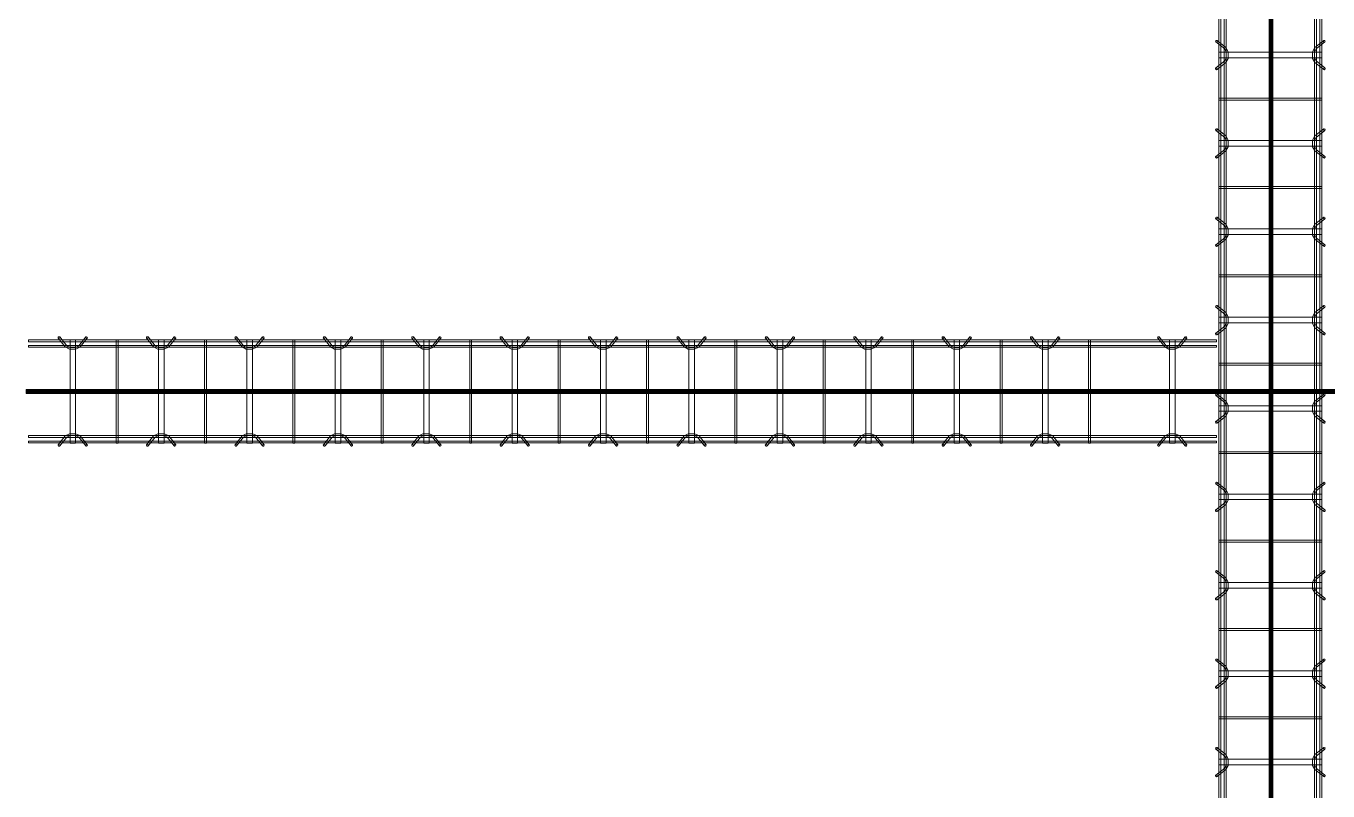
# Model space of a CAD drawing. Header units: inches. Extents: x -19229 to -222, y -6301 to 12387.
# Drawn here: x -3819.3 to -3642.6, y 10587.6 to 10691.4 of the extents above; entities that cross this region are included whole.
import ezdxf

# ---------------------------------------------------------------- set-up
doc = ezdxf.new("R2010")
doc.units = ezdxf.units.IN
doc.header["$MEASUREMENT"] = 0
doc.layers.add('A-GENM', color=13, linetype='Continuous', lineweight=9)
doc.layers.add('S-BEAM', color=12, linetype='Continuous', lineweight=9)

# ---------------------------------------------------------------- blocks, each defined once
blk = doc.blocks.new('Dowel bar assembly - Dowel bar assembly-671091-SLAB ON GROUND JOINTS')
at = {"layer": 'S-BEAM'}
for p, q in [((1524, 1.98), (0, 1.98)), ((688.02, 2.23), (688.97, 1.03)), ((689.18, 1.19), (688.23, 2.39)), ((689.62, 1.99), (689.62, -12.01)), ((690.38, 1.99), (689.62, 1.99)), ((689.62, 1.99), (690.38, 1.99)), ((690.38, -12.01), (690.38, 1.99)), ((691.76, 2.39), (690.81, 1.19)), ((691.01, 1.03), (691.96, 2.23)), ((695.87, 1.99), (695.87, -12.01)), ((696.13, 1.99), (695.87, 1.99)), ((695.87, 1.99), (696.13, 1.99)), ((696.13, -12.01), (696.13, 1.99)), ((700.02, 2.23), (700.97, 1.03)), ((701.18, 1.19), (700.23, 2.39)), ((701.62, 1.99), (701.62, -12.01)), ((702.38, 1.99), (701.62, 1.99)), ((701.62, 1.99), (702.38, 1.99)), ((702.38, -12.01), (702.38, 1.99)), ((703.76, 2.39), (702.81, 1.19)), ((703.01, 1.03), (703.96, 2.23)), ((707.87, 1.99), (707.87, -12.01)), ((708.13, 1.99), (707.87, 1.99)), ((707.87, 1.99), (708.13, 1.99)), ((708.13, -12.01), (708.13, 1.99)), ((712.02, 2.23), (712.97, 1.03)), ((713.18, 1.19), (712.23, 2.39)), ((713.62, 1.99), (713.62, -12.01)), ((714.38, 1.99), (713.62, 1.99)), ((713.62, 1.99), (714.38, 1.99)), ((714.38, -12.01), (714.38, 1.99)), ((715.76, 2.39), (714.81, 1.19)), ((715.01, 1.03), (715.96, 2.23)), ((719.87, 1.99), (719.87, -12.01)), ((720.13, 1.99), (719.87, 1.99)), ((719.87, 1.99), (720.13, 1.99)), ((720.13, -12.01), (720.13, 1.99)), ((724.02, 2.23), (724.97, 1.03)), ((725.18, 1.19), (724.23, 2.39)), ((725.62, 1.99), (725.62, -12.01)), ((726.38, 1.99), (725.62, 1.99)), ((725.62, 1.99), (726.38, 1.99)), ((726.38, -12.01), (726.38, 1.99)), ((727.76, 2.39), (726.81, 1.19)), ((727.01, 1.03), (727.96, 2.23)), ((731.87, 1.99), (731.87, -12.01)), ((732.13, 1.99), (731.87, 1.99)), ((731.87, 1.99), (732.13, 1.99)), ((732.13, -12.01), (732.13, 1.99)), ((736.02, 2.23), (736.97, 1.03)), ((737.18, 1.19), (736.23, 2.39)), ((737.62, 1.99), (737.62, -12.01)), ((738.38, 1.99), (737.62, 1.99)), ((737.62, 1.99), (738.38, 1.99)), ((738.38, -12.01), (738.38, 1.99)), ((739.76, 2.39), (738.81, 1.19)), ((739.01, 1.03), (739.96, 2.23)), ((743.87, 1.99), (743.87, -12.01)), ((744.13, 1.99), (743.87, 1.99)), ((743.87, 1.99), (744.13, 1.99)), ((744.13, -12.01), (744.13, 1.99)), ((748.02, 2.23), (748.97, 1.03)), ((749.18, 1.19), (748.23, 2.39)), ((749.62, 1.99), (749.62, -12.01)), ((750.38, 1.99), (749.62, 1.99)), ((749.62, 1.99), (750.38, 1.99)), ((750.38, -12.01), (750.38, 1.99)), ((751.76, 2.39), (750.81, 1.19)), ((751.01, 1.03), (751.96, 2.23)), ((755.87, 1.99), (755.87, -12.01)), ((756.13, 1.99), (755.87, 1.99)), ((755.87, 1.99), (756.13, 1.99)), ((756.13, -12.01), (756.13, 1.99)), ((760.02, 2.23), (760.97, 1.03)), ((761.18, 1.19), (760.23, 2.39)), ((761.62, 1.99), (761.62, -12.01)), ((762.38, 1.99), (761.62, 1.99)), ((761.62, 1.99), (762.38, 1.99)), ((762.38, -12.01), (762.38, 1.99)), ((763.76, 2.39), (762.81, 1.19)), ((763.01, 1.03), (763.96, 2.23)), ((767.87, 1.99), (767.87, -12.01)), ((768.13, 1.99), (767.87, 1.99)), ((767.87, 1.99), (768.13, 1.99)), ((768.13, -12.01), (768.13, 1.99)), ((772.02, 2.23), (772.97, 1.03)), ((773.18, 1.19), (772.23, 2.39)), ((773.62, 1.99), (773.62, -12.01)), ((774.38, 1.99), (773.62, 1.99)), ((773.62, 1.99), (774.38, 1.99)), ((774.38, -12.01), (774.38, 1.99)), ((775.76, 2.39), (774.81, 1.19)), ((775.01, 1.03), (775.96, 2.23)), ((779.87, 1.99), (779.87, -12.01)), ((780.13, 1.99), (779.87, 1.99)), ((779.87, 1.99), (780.13, 1.99)), ((780.13, -12.01), (780.13, 1.99)), ((784.02, 2.23), (784.97, 1.03)), ((785.18, 1.19), (784.23, 2.39)), ((785.62, 1.99), (785.62, -12.01)), ((786.38, 1.99), (785.62, 1.99)), ((785.62, 1.99), (786.38, 1.99)), ((786.38, -12.01), (786.38, 1.99)), ((787.76, 2.39), (786.81, 1.19)), ((787.01, 1.03), (787.96, 2.23)), ((0, 1.72), (1524, 1.72)), ((1524, 1.25), (0, 1.25)), ((0, 0.99), (1524, 0.99)), ((1524, -11.01), (0, -11.01)), ((0, -11.27), (1524, -11.27)), ((1524, -11.74), (0, -11.74)), ((0, -12), (1524, -12)), ((688.97, -11.05), (688.02, -12.25)), ((688.23, -12.41), (689.18, -11.21)), ((690.38, -12.01), (689.62, -12.01)), ((689.62, -12.01), (690.38, -12.01)), ((690.81, -11.21), (691.76, -12.41)), ((691.96, -12.25), (691.01, -11.05)), ((696.13, -12.01), (695.87, -12.01)), ((695.87, -12.01), (696.13, -12.01)), ((700.97, -11.05), (700.02, -12.25)), ((700.23, -12.41), (701.18, -11.21)), ((702.38, -12.01), (701.62, -12.01)), ((701.62, -12.01), (702.38, -12.01)), ((702.81, -11.21), (703.76, -12.41)), ((703.96, -12.25), (703.01, -11.05)), ((708.13, -12.01), (707.87, -12.01)), ((707.87, -12.01), (708.13, -12.01)), ((712.97, -11.05), (712.02, -12.25)), ((712.23, -12.41), (713.18, -11.21)), ((714.38, -12.01), (713.62, -12.01)), ((713.62, -12.01), (714.38, -12.01)), ((714.81, -11.21), (715.76, -12.41)), ((715.96, -12.25), (715.01, -11.05)), ((720.13, -12.01), (719.87, -12.01)), ((719.87, -12.01), (720.13, -12.01)), ((724.97, -11.05), (724.02, -12.25)), ((724.23, -12.41), (725.18, -11.21)), ((726.38, -12.01), (725.62, -12.01)), ((725.62, -12.01), (726.38, -12.01)), ((726.81, -11.21), (727.76, -12.41)), ((727.96, -12.25), (727.01, -11.05)), ((732.13, -12.01), (731.87, -12.01)), ((731.87, -12.01), (732.13, -12.01)), ((736.97, -11.05), (736.02, -12.25)), ((736.23, -12.41), (737.18, -11.21)), ((738.38, -12.01), (737.62, -12.01)), ((737.62, -12.01), (738.38, -12.01)), ((738.81, -11.21), (739.76, -12.41)), ((739.96, -12.25), (739.01, -11.05)), ((744.13, -12.01), (743.87, -12.01)), ((743.87, -12.01), (744.13, -12.01)), ((748.97, -11.05), (748.02, -12.25)), ((748.23, -12.41), (749.18, -11.21)), ((750.38, -12.01), (749.62, -12.01)), ((749.62, -12.01), (750.38, -12.01)), ((750.81, -11.21), (751.76, -12.41)), ((751.96, -12.25), (751.01, -11.05)), ((756.13, -12.01), (755.87, -12.01)), ((755.87, -12.01), (756.13, -12.01)), ((760.97, -11.05), (760.02, -12.25)), ((760.23, -12.41), (761.18, -11.21)), ((762.38, -12.01), (761.62, -12.01)), ((761.62, -12.01), (762.38, -12.01)), ((762.81, -11.21), (763.76, -12.41)), ((763.96, -12.25), (763.01, -11.05)), ((768.13, -12.01), (767.87, -12.01)), ((767.87, -12.01), (768.13, -12.01)), ((772.97, -11.05), (772.02, -12.25)), ((772.23, -12.41), (773.18, -11.21)), ((774.38, -12.01), (773.62, -12.01)), ((773.62, -12.01), (774.38, -12.01)), ((774.81, -11.21), (775.76, -12.41)), ((775.96, -12.25), (775.01, -11.05)), ((780.13, -12.01), (779.87, -12.01)), ((779.87, -12.01), (780.13, -12.01)), ((784.97, -11.05), (784.02, -12.25)), ((784.23, -12.41), (785.18, -11.21)), ((786.38, -12.01), (785.62, -12.01)), ((785.62, -12.01), (786.38, -12.01)), ((786.81, -11.21), (787.76, -12.41)), ((787.96, -12.25), (787.01, -11.05))]:
    blk.add_line(p, q, dxfattribs=at)
at = {"layer": 'S-BEAM', "flags": 128}
for points in [[(688.97, 1.03), (689.53, 0.73), (690.39, 0.72), (690.97, 0.99), (691.01, 1.03)], [(689.18, 1.19), (689.62, 0.97), (690.38, 0.98), (690.81, 1.19)], [(700.97, 1.03), (701.53, 0.73), (702.39, 0.72), (702.97, 0.99), (703.01, 1.03)], [(701.18, 1.19), (701.62, 0.97), (702.38, 0.98), (702.81, 1.19)], [(712.97, 1.03), (713.53, 0.73), (714.39, 0.72), (714.97, 0.99), (715.01, 1.03)], [(713.18, 1.19), (713.62, 0.97), (714.38, 0.98), (714.81, 1.19)], [(724.97, 1.03), (725.53, 0.73), (726.39, 0.72), (726.97, 0.99), (727.01, 1.03)], [(725.18, 1.19), (725.62, 0.97), (726.38, 0.98), (726.81, 1.19)], [(736.97, 1.03), (737.53, 0.73), (738.39, 0.72), (738.97, 0.99), (739.01, 1.03)], [(737.18, 1.19), (737.62, 0.97), (738.38, 0.98), (738.81, 1.19)], [(748.97, 1.03), (749.53, 0.73), (750.39, 0.72), (750.97, 0.99), (751.01, 1.03)], [(749.18, 1.19), (749.62, 0.97), (750.38, 0.98), (750.81, 1.19)], [(760.97, 1.03), (761.53, 0.73), (762.39, 0.72), (762.97, 0.99), (763.01, 1.03)], [(761.18, 1.19), (761.62, 0.97), (762.38, 0.98), (762.81, 1.19)], [(772.97, 1.03), (773.53, 0.73), (774.39, 0.72), (774.97, 0.99), (775.01, 1.03)], [(773.18, 1.19), (773.62, 0.97), (774.38, 0.98), (774.81, 1.19)], [(784.97, 1.03), (785.53, 0.73), (786.39, 0.72), (786.97, 0.99), (787.01, 1.03)], [(785.18, 1.19), (785.62, 0.97), (786.38, 0.98), (786.81, 1.19)], [(688.97, -11.05), (689.53, -10.75), (690.39, -10.74), (690.97, -11.01), (691.01, -11.05)], [(689.18, -11.21), (689.62, -10.99), (690.38, -11), (690.81, -11.21)], [(700.97, -11.05), (701.53, -10.75), (702.39, -10.74), (702.97, -11.01), (703.01, -11.05)], [(701.18, -11.21), (701.62, -10.99), (702.38, -11), (702.81, -11.21)], [(712.97, -11.05), (713.53, -10.75), (714.39, -10.74), (714.97, -11.01), (715.01, -11.05)], [(713.18, -11.21), (713.62, -10.99), (714.38, -11), (714.81, -11.21)], [(724.97, -11.05), (725.53, -10.75), (726.39, -10.74), (726.97, -11.01), (727.01, -11.05)], [(725.18, -11.21), (725.62, -10.99), (726.38, -11), (726.81, -11.21)], [(736.97, -11.05), (737.53, -10.75), (738.39, -10.74), (738.97, -11.01), (739.01, -11.05)], [(737.18, -11.21), (737.62, -10.99), (738.38, -11), (738.81, -11.21)], [(748.97, -11.05), (749.53, -10.75), (750.39, -10.74), (750.97, -11.01), (751.01, -11.05)], [(749.18, -11.21), (749.62, -10.99), (750.38, -11), (750.81, -11.21)], [(760.97, -11.05), (761.53, -10.75), (762.39, -10.74), (762.97, -11.01), (763.01, -11.05)], [(761.18, -11.21), (761.62, -10.99), (762.38, -11), (762.81, -11.21)], [(772.97, -11.05), (773.53, -10.75), (774.39, -10.74), (774.97, -11.01), (775.01, -11.05)], [(773.18, -11.21), (773.62, -10.99), (774.38, -11), (774.81, -11.21)], [(784.97, -11.05), (785.53, -10.75), (786.39, -10.74), (786.97, -11.01), (787.01, -11.05)], [(785.18, -11.21), (785.62, -10.99), (786.38, -11), (786.81, -11.21)]]:
    blk.add_lwpolyline(points, dxfattribs=at)
at = {"layer": 'S-BEAM'}
for centre, major_axis, start_param, end_param in [((688.12, 2.31), (0.101, 0.08), 5.709265, 8.850858), ((688.12, 2.31), (0.101, 0.08), 2.567673, 5.709265), ((691.86, 2.31), (-0.101, 0.08), 3.715513, 6.857105), ((691.86, 2.31), (-0.101, 0.08), 0.57392, 3.715513), ((700.12, 2.31), (0.101, 0.08), 5.709265, 8.850858), ((700.12, 2.31), (0.101, 0.08), 2.567673, 5.709265), ((703.86, 2.31), (-0.101, 0.08), 3.715513, 6.857105), ((703.86, 2.31), (-0.101, 0.08), 0.57392, 3.715513), ((712.12, 2.31), (0.101, 0.08), 5.709265, 8.850858), ((712.12, 2.31), (0.101, 0.08), 2.567673, 5.709265), ((715.86, 2.31), (-0.101, 0.08), 3.715513, 6.857105), ((715.86, 2.31), (-0.101, 0.08), 0.57392, 3.715513), ((724.12, 2.31), (0.101, 0.08), 5.709265, 8.850858), ((724.12, 2.31), (0.101, 0.08), 2.567673, 5.709265), ((727.86, 2.31), (-0.101, 0.08), 3.715513, 6.857105), ((727.86, 2.31), (-0.101, 0.08), 0.57392, 3.715513), ((736.12, 2.31), (0.101, 0.08), 5.709265, 8.850858), ((736.12, 2.31), (0.101, 0.08), 2.567673, 5.709265), ((739.86, 2.31), (-0.101, 0.08), 3.715513, 6.857105), ((739.86, 2.31), (-0.101, 0.08), 0.57392, 3.715513), ((748.12, 2.31), (0.101, 0.08), 5.709265, 8.850858), ((748.12, 2.31), (0.101, 0.08), 2.567673, 5.709265), ((751.86, 2.31), (-0.101, 0.08), 3.715513, 6.857105), ((751.86, 2.31), (-0.101, 0.08), 0.57392, 3.715513), ((760.12, 2.31), (0.101, 0.08), 5.709265, 8.850858), ((760.12, 2.31), (0.101, 0.08), 2.567673, 5.709265), ((763.86, 2.31), (-0.101, 0.08), 3.715513, 6.857105), ((763.86, 2.31), (-0.101, 0.08), 0.57392, 3.715513), ((772.12, 2.31), (0.101, 0.08), 5.709265, 8.850858), ((772.12, 2.31), (0.101, 0.08), 2.567673, 5.709265), ((775.86, 2.31), (-0.101, 0.08), 3.715513, 6.857105), ((775.86, 2.31), (-0.101, 0.08), 0.57392, 3.715513), ((784.12, 2.31), (0.101, 0.08), 5.709265, 8.850858), ((784.12, 2.31), (0.101, 0.08), 2.567673, 5.709265), ((787.86, 2.31), (-0.101, 0.08), 3.715513, 6.857105), ((787.86, 2.31), (-0.101, 0.08), 0.57392, 3.715513), ((688.12, -12.33), (-0.101, 0.08), 3.715513, 6.857105), ((688.12, -12.33), (-0.101, 0.08), 0.57392, 3.715513), ((691.86, -12.33), (0.101, 0.08), 5.709265, 8.850858), ((691.86, -12.33), (0.101, 0.08), 2.567673, 5.709265), ((700.12, -12.33), (-0.101, 0.08), 3.715513, 6.857105), ((700.12, -12.33), (-0.101, 0.08), 0.57392, 3.715513), ((703.86, -12.33), (0.101, 0.08), 5.709265, 8.850858), ((703.86, -12.33), (0.101, 0.08), 2.567673, 5.709265), ((712.12, -12.33), (-0.101, 0.08), 3.715513, 6.857105), ((712.12, -12.33), (-0.101, 0.08), 0.57392, 3.715513), ((715.86, -12.33), (0.101, 0.08), 5.709265, 8.850858), ((715.86, -12.33), (0.101, 0.08), 2.567673, 5.709265), ((724.12, -12.33), (-0.101, 0.08), 3.715513, 6.857105), ((724.12, -12.33), (-0.101, 0.08), 0.57392, 3.715513), ((727.86, -12.33), (0.101, 0.08), 5.709265, 8.850858), ((727.86, -12.33), (0.101, 0.08), 2.567673, 5.709265), ((736.12, -12.33), (-0.101, 0.08), 3.715513, 6.857105), ((736.12, -12.33), (-0.101, 0.08), 0.57392, 3.715513), ((739.86, -12.33), (0.101, 0.08), 5.709265, 8.850858), ((739.86, -12.33), (0.101, 0.08), 2.567673, 5.709265), ((748.12, -12.33), (-0.101, 0.08), 3.715513, 6.857105), ((748.12, -12.33), (-0.101, 0.08), 0.57392, 3.715513), ((751.86, -12.33), (0.101, 0.08), 5.709265, 8.850858), ((751.86, -12.33), (0.101, 0.08), 2.567673, 5.709265), ((760.12, -12.33), (-0.101, 0.08), 3.715513, 6.857105), ((760.12, -12.33), (-0.101, 0.08), 0.57392, 3.715513), ((763.86, -12.33), (0.101, 0.08), 5.709265, 8.850858), ((763.86, -12.33), (0.101, 0.08), 2.567673, 5.709265), ((772.12, -12.33), (-0.101, 0.08), 3.715513, 6.857105), ((772.12, -12.33), (-0.101, 0.08), 0.57392, 3.715513), ((775.86, -12.33), (0.101, 0.08), 5.709265, 8.850858), ((775.86, -12.33), (0.101, 0.08), 2.567673, 5.709265), ((784.12, -12.33), (-0.101, 0.08), 3.715513, 6.857105), ((784.12, -12.33), (-0.101, 0.08), 0.57392, 3.715513), ((787.86, -12.33), (0.101, 0.08), 5.709265, 8.850858), ((787.86, -12.33), (0.101, 0.08), 2.567673, 5.709265)]:
    blk.add_ellipse(centre, major_axis=major_axis, ratio=0.816528, start_param=start_param, end_param=end_param, dxfattribs=at)
blk = doc.blocks.new('Dowel bar assembly - Dowel bar assembly-673167-SLAB ON GROUND JOINTS')
at = {"layer": 'S-BEAM'}
for p, q in [((161.25, 1.98), (0, 1.98)), ((0, 1.98), (0, 1.72)), ((0, 1.72), (0, 1.98)), ((4.02, 2.23), (4.97, 1.03)), ((5.18, 1.19), (4.23, 2.39)), ((5.63, 1.99), (5.63, -12.01)), ((6.38, 1.99), (5.63, 1.99)), ((5.63, 1.99), (6.38, 1.99)), ((6.38, -12.01), (6.38, 1.99)), ((7.76, 2.39), (6.81, 1.19)), ((7.01, 1.03), (7.96, 2.23)), ((11.87, 1.99), (11.87, -12.01)), ((12.13, 1.99), (11.87, 1.99)), ((11.87, 1.99), (12.13, 1.99)), ((12.13, -12.01), (12.13, 1.99)), ((16.02, 2.23), (16.97, 1.03)), ((17.18, 1.19), (16.23, 2.39)), ((17.63, 1.99), (17.63, -12.01)), ((18.38, 1.99), (17.63, 1.99)), ((17.63, 1.99), (18.38, 1.99)), ((18.38, -12.01), (18.38, 1.99)), ((19.76, 2.39), (18.81, 1.19)), ((19.01, 1.03), (19.96, 2.23)), ((23.87, 1.99), (23.87, -12.01)), ((24.13, 1.99), (23.87, 1.99)), ((23.87, 1.99), (24.13, 1.99)), ((24.13, -12.01), (24.13, 1.99)), ((28.02, 2.23), (28.97, 1.03)), ((29.18, 1.19), (28.23, 2.39)), ((29.63, 1.99), (29.63, -12.01)), ((30.38, 1.99), (29.63, 1.99)), ((29.63, 1.99), (30.38, 1.99)), ((30.38, -12.01), (30.38, 1.99)), ((31.76, 2.39), (30.81, 1.19)), ((31.01, 1.03), (31.96, 2.23)), ((35.87, 1.99), (35.87, -12.01)), ((36.13, 1.99), (35.87, 1.99)), ((35.87, 1.99), (36.13, 1.99)), ((36.13, -12.01), (36.13, 1.99)), ((40.02, 2.23), (40.97, 1.03)), ((41.18, 1.19), (40.23, 2.39)), ((41.63, 1.99), (41.63, -12.01)), ((42.38, 1.99), (41.63, 1.99)), ((41.63, 1.99), (42.38, 1.99)), ((42.38, -12.01), (42.38, 1.99)), ((43.76, 2.39), (42.81, 1.19)), ((43.01, 1.03), (43.96, 2.23)), ((47.87, 1.99), (47.87, -12.01)), ((48.13, 1.99), (47.87, 1.99)), ((47.87, 1.99), (48.13, 1.99)), ((48.13, -12.01), (48.13, 1.99)), ((52.02, 2.23), (52.97, 1.03)), ((53.18, 1.19), (52.23, 2.39)), ((53.63, 1.99), (53.63, -12.01)), ((54.38, 1.99), (53.63, 1.99)), ((53.63, 1.99), (54.38, 1.99)), ((54.38, -12.01), (54.38, 1.99)), ((55.76, 2.39), (54.81, 1.19)), ((55.01, 1.03), (55.96, 2.23)), ((59.87, 1.99), (59.87, -12.01)), ((60.13, 1.99), (59.87, 1.99)), ((59.87, 1.99), (60.13, 1.99)), ((60.13, -12.01), (60.13, 1.99)), ((64.02, 2.23), (64.97, 1.03)), ((65.18, 1.19), (64.23, 2.39)), ((65.63, 1.99), (65.63, -12.01)), ((66.38, 1.99), (65.63, 1.99)), ((65.63, 1.99), (66.38, 1.99)), ((66.38, -12.01), (66.38, 1.99)), ((67.76, 2.39), (66.81, 1.19)), ((67.01, 1.03), (67.96, 2.23)), ((71.87, 1.99), (71.87, -12.01)), ((72.13, 1.99), (71.87, 1.99)), ((71.87, 1.99), (72.13, 1.99)), ((72.13, -12.01), (72.13, 1.99)), ((76.02, 2.23), (76.97, 1.03)), ((77.18, 1.19), (76.23, 2.39)), ((77.63, 1.99), (77.63, -12.01)), ((78.38, 1.99), (77.63, 1.99)), ((77.63, 1.99), (78.38, 1.99)), ((78.38, -12.01), (78.38, 1.99)), ((79.76, 2.39), (78.81, 1.19)), ((79.01, 1.03), (79.96, 2.23)), ((83.87, 1.99), (83.87, -12.01)), ((84.13, 1.99), (83.87, 1.99)), ((83.87, 1.99), (84.13, 1.99)), ((84.13, -12.01), (84.13, 1.99)), ((88.02, 2.23), (88.97, 1.03)), ((89.18, 1.19), (88.23, 2.39)), ((89.63, 1.99), (89.63, -12.01)), ((90.38, 1.99), (89.63, 1.99)), ((89.63, 1.99), (90.38, 1.99)), ((90.38, -12.01), (90.38, 1.99)), ((91.76, 2.39), (90.81, 1.19)), ((91.01, 1.03), (91.96, 2.23)), ((95.87, 1.99), (95.87, -12.01)), ((96.13, 1.99), (95.87, 1.99)), ((95.87, 1.99), (96.13, 1.99)), ((96.13, -12.01), (96.13, 1.99)), ((100.02, 2.23), (100.97, 1.03)), ((101.18, 1.19), (100.23, 2.39)), ((101.63, 1.99), (101.63, -12.01)), ((102.38, 1.99), (101.63, 1.99)), ((101.63, 1.99), (102.38, 1.99)), ((102.38, -12.01), (102.38, 1.99)), ((103.76, 2.39), (102.81, 1.19)), ((103.01, 1.03), (103.96, 2.23)), ((107.87, 1.99), (107.87, -12.01)), ((108.13, 1.99), (107.87, 1.99)), ((107.87, 1.99), (108.13, 1.99)), ((108.13, -12.01), (108.13, 1.99)), ((112.02, 2.23), (112.97, 1.03)), ((113.18, 1.19), (112.23, 2.39)), ((113.63, 1.99), (113.63, -12.01)), ((114.38, 1.99), (113.63, 1.99)), ((113.63, 1.99), (114.38, 1.99)), ((114.38, -12.01), (114.38, 1.99)), ((115.76, 2.39), (114.81, 1.19)), ((115.01, 1.03), (115.96, 2.23)), ((119.87, 1.99), (119.87, -12.01)), ((120.13, 1.99), (119.87, 1.99)), ((119.87, 1.99), (120.13, 1.99)), ((120.13, -12.01), (120.13, 1.99)), ((124.02, 2.23), (124.97, 1.03)), ((125.18, 1.19), (124.23, 2.39)), ((125.63, 1.99), (125.63, -12.01)), ((126.38, 1.99), (125.63, 1.99)), ((125.63, 1.99), (126.38, 1.99)), ((126.38, -12.01), (126.38, 1.99)), ((127.76, 2.39), (126.81, 1.19)), ((127.01, 1.03), (127.96, 2.23)), ((131.87, 1.99), (131.87, -12.01)), ((132.13, 1.99), (131.87, 1.99)), ((131.87, 1.99), (132.13, 1.99)), ((132.13, -12.01), (132.13, 1.99)), ((136.02, 2.23), (136.97, 1.03)), ((137.18, 1.19), (136.23, 2.39)), ((137.63, 1.99), (137.63, -12.01)), ((138.38, 1.99), (137.63, 1.99)), ((137.63, 1.99), (138.38, 1.99)), ((138.38, -12.01), (138.38, 1.99)), ((139.76, 2.39), (138.81, 1.19)), ((139.01, 1.03), (139.96, 2.23)), ((143.87, 1.99), (143.87, -12.01)), ((144.13, 1.99), (143.87, 1.99)), ((143.87, 1.99), (144.13, 1.99)), ((144.13, -12.01), (144.13, 1.99)), ((153.27, 2.23), (154.22, 1.03)), ((154.43, 1.19), (153.48, 2.39)), ((154.88, 1.99), (154.88, -12.01)), ((155.63, 1.99), (154.88, 1.99)), ((154.88, 1.99), (155.63, 1.99)), ((155.63, -12.01), (155.63, 1.99)), ((157.01, 2.39), (156.06, 1.19)), ((156.26, 1.03), (157.21, 2.23)), ((161.25, 1.98), (161.25, 1.72)), ((161.25, 1.72), (161.25, 1.98)), ((0, 1.72), (161.25, 1.72)), ((161.25, 1.25), (0, 1.25)), ((0, 0.99), (0, 1.25)), ((0, 1.25), (0, 0.99)), ((0, 0.99), (161.25, 0.99)), ((161.25, 0.99), (161.25, 1.25)), ((161.25, 1.25), (161.25, 0.99)), ((161.25, -11.01), (0, -11.01)), ((0, -11.27), (0, -11.01)), ((0, -11.01), (0, -11.27)), ((0, -11.27), (161.25, -11.27)), ((161.25, -11.74), (0, -11.74)), ((0, -12), (0, -11.74)), ((0, -11.74), (0, -12)), ((0, -12), (161.25, -12)), ((4.97, -11.05), (4.02, -12.25)), ((4.23, -12.41), (5.18, -11.21)), ((6.38, -12.01), (5.63, -12.01)), ((5.63, -12.01), (6.38, -12.01)), ((6.81, -11.21), (7.76, -12.41)), ((7.96, -12.25), (7.01, -11.05)), ((12.13, -12.01), (11.87, -12.01)), ((11.87, -12.01), (12.13, -12.01)), ((16.97, -11.05), (16.02, -12.25)), ((16.23, -12.41), (17.18, -11.21)), ((18.38, -12.01), (17.63, -12.01)), ((17.63, -12.01), (18.38, -12.01)), ((18.81, -11.21), (19.76, -12.41)), ((19.96, -12.25), (19.01, -11.05)), ((24.13, -12.01), (23.87, -12.01)), ((23.87, -12.01), (24.13, -12.01)), ((28.97, -11.05), (28.02, -12.25)), ((28.23, -12.41), (29.18, -11.21)), ((30.38, -12.01), (29.63, -12.01)), ((29.63, -12.01), (30.38, -12.01)), ((30.81, -11.21), (31.76, -12.41)), ((31.96, -12.25), (31.01, -11.05)), ((36.13, -12.01), (35.87, -12.01)), ((35.87, -12.01), (36.13, -12.01)), ((40.97, -11.05), (40.02, -12.25)), ((40.23, -12.41), (41.18, -11.21)), ((42.38, -12.01), (41.63, -12.01)), ((41.63, -12.01), (42.38, -12.01)), ((42.81, -11.21), (43.76, -12.41)), ((43.96, -12.25), (43.01, -11.05)), ((48.13, -12.01), (47.87, -12.01)), ((47.87, -12.01), (48.13, -12.01)), ((52.97, -11.05), (52.02, -12.25)), ((52.23, -12.41), (53.18, -11.21)), ((54.38, -12.01), (53.63, -12.01)), ((53.63, -12.01), (54.38, -12.01)), ((54.81, -11.21), (55.76, -12.41)), ((55.96, -12.25), (55.01, -11.05)), ((60.13, -12.01), (59.87, -12.01)), ((59.87, -12.01), (60.13, -12.01)), ((64.97, -11.05), (64.02, -12.25)), ((64.23, -12.41), (65.18, -11.21)), ((66.38, -12.01), (65.63, -12.01)), ((65.63, -12.01), (66.38, -12.01)), ((66.81, -11.21), (67.76, -12.41)), ((67.96, -12.25), (67.01, -11.05)), ((72.13, -12.01), (71.87, -12.01)), ((71.87, -12.01), (72.13, -12.01)), ((76.97, -11.05), (76.02, -12.25)), ((76.23, -12.41), (77.18, -11.21)), ((78.38, -12.01), (77.63, -12.01)), ((77.63, -12.01), (78.38, -12.01)), ((78.81, -11.21), (79.76, -12.41)), ((79.96, -12.25), (79.01, -11.05)), ((84.13, -12.01), (83.87, -12.01)), ((83.87, -12.01), (84.13, -12.01)), ((88.97, -11.05), (88.02, -12.25)), ((88.23, -12.41), (89.18, -11.21)), ((90.38, -12.01), (89.63, -12.01)), ((89.63, -12.01), (90.38, -12.01)), ((90.81, -11.21), (91.76, -12.41)), ((91.96, -12.25), (91.01, -11.05)), ((96.13, -12.01), (95.87, -12.01)), ((95.87, -12.01), (96.13, -12.01)), ((100.97, -11.05), (100.02, -12.25)), ((100.23, -12.41), (101.18, -11.21)), ((102.38, -12.01), (101.63, -12.01)), ((101.63, -12.01), (102.38, -12.01)), ((102.81, -11.21), (103.76, -12.41)), ((103.96, -12.25), (103.01, -11.05)), ((108.13, -12.01), (107.87, -12.01)), ((107.87, -12.01), (108.13, -12.01)), ((112.97, -11.05), (112.02, -12.25)), ((112.23, -12.41), (113.18, -11.21)), ((114.38, -12.01), (113.63, -12.01)), ((113.63, -12.01), (114.38, -12.01)), ((114.81, -11.21), (115.76, -12.41)), ((115.96, -12.25), (115.01, -11.05)), ((120.13, -12.01), (119.87, -12.01)), ((119.87, -12.01), (120.13, -12.01)), ((124.97, -11.05), (124.02, -12.25)), ((124.23, -12.41), (125.18, -11.21)), ((126.38, -12.01), (125.63, -12.01)), ((125.63, -12.01), (126.38, -12.01)), ((126.81, -11.21), (127.76, -12.41)), ((127.96, -12.25), (127.01, -11.05)), ((132.13, -12.01), (131.87, -12.01)), ((131.87, -12.01), (132.13, -12.01)), ((136.97, -11.05), (136.02, -12.25)), ((136.23, -12.41), (137.18, -11.21)), ((138.38, -12.01), (137.63, -12.01)), ((137.63, -12.01), (138.38, -12.01)), ((138.81, -11.21), (139.76, -12.41)), ((139.96, -12.25), (139.01, -11.05)), ((144.13, -12.01), (143.87, -12.01)), ((143.87, -12.01), (144.13, -12.01)), ((154.22, -11.05), (153.27, -12.25)), ((153.48, -12.41), (154.43, -11.21)), ((155.63, -12.01), (154.88, -12.01)), ((154.88, -12.01), (155.63, -12.01)), ((156.06, -11.21), (157.01, -12.41)), ((157.21, -12.25), (156.26, -11.05)), ((161.25, -11.27), (161.25, -11.01)), ((161.25, -11.01), (161.25, -11.27)), ((161.25, -12), (161.25, -11.74)), ((161.25, -11.74), (161.25, -12))]:
    blk.add_line(p, q, dxfattribs=at)
at = {"layer": 'S-BEAM', "flags": 128}
for points in [[(4.97, 1.03), (5.53, 0.73), (6.39, 0.72), (6.97, 0.99), (7.01, 1.03)], [(5.18, 1.19), (5.62, 0.97), (6.38, 0.98), (6.81, 1.19)], [(16.97, 1.03), (17.53, 0.73), (18.39, 0.72), (18.97, 0.99), (19.01, 1.03)], [(17.18, 1.19), (17.62, 0.97), (18.38, 0.98), (18.81, 1.19)], [(28.97, 1.03), (29.53, 0.73), (30.39, 0.72), (30.97, 0.99), (31.01, 1.03)], [(29.18, 1.19), (29.62, 0.97), (30.38, 0.98), (30.81, 1.19)], [(40.97, 1.03), (41.53, 0.73), (42.39, 0.72), (42.97, 0.99), (43.01, 1.03)], [(41.18, 1.19), (41.62, 0.97), (42.38, 0.98), (42.81, 1.19)], [(52.97, 1.03), (53.53, 0.73), (54.39, 0.72), (54.97, 0.99), (55.01, 1.03)], [(53.18, 1.19), (53.62, 0.97), (54.38, 0.98), (54.81, 1.19)], [(64.97, 1.03), (65.53, 0.73), (66.39, 0.72), (66.97, 0.99), (67.01, 1.03)], [(65.18, 1.19), (65.62, 0.97), (66.38, 0.98), (66.81, 1.19)], [(76.97, 1.03), (77.53, 0.73), (78.39, 0.72), (78.97, 0.99), (79.01, 1.03)], [(77.18, 1.19), (77.62, 0.97), (78.38, 0.98), (78.81, 1.19)], [(88.97, 1.03), (89.53, 0.73), (90.39, 0.72), (90.97, 0.99), (91.01, 1.03)], [(89.18, 1.19), (89.62, 0.97), (90.38, 0.98), (90.81, 1.19)], [(100.97, 1.03), (101.53, 0.73), (102.39, 0.72), (102.97, 0.99), (103.01, 1.03)], [(101.18, 1.19), (101.62, 0.97), (102.38, 0.98), (102.81, 1.19)], [(112.97, 1.03), (113.53, 0.73), (114.39, 0.72), (114.97, 0.99), (115.01, 1.03)], [(113.18, 1.19), (113.62, 0.97), (114.38, 0.98), (114.81, 1.19)], [(124.97, 1.03), (125.53, 0.73), (126.39, 0.72), (126.97, 0.99), (127.01, 1.03)], [(125.18, 1.19), (125.62, 0.97), (126.38, 0.98), (126.81, 1.19)], [(136.97, 1.03), (137.53, 0.73), (138.39, 0.72), (138.97, 0.99), (139.01, 1.03)], [(137.18, 1.19), (137.62, 0.97), (138.38, 0.98), (138.81, 1.19)], [(154.22, 1.03), (154.78, 0.73), (155.64, 0.72), (156.22, 0.99), (156.26, 1.03)], [(154.43, 1.19), (154.87, 0.97), (155.63, 0.98), (156.06, 1.19)], [(4.97, -11.05), (5.53, -10.75), (6.39, -10.74), (6.97, -11.01), (7.01, -11.05)], [(5.18, -11.21), (5.62, -10.99), (6.38, -11), (6.81, -11.21)], [(16.97, -11.05), (17.53, -10.75), (18.39, -10.74), (18.97, -11.01), (19.01, -11.05)], [(17.18, -11.21), (17.62, -10.99), (18.38, -11), (18.81, -11.21)], [(28.97, -11.05), (29.53, -10.75), (30.39, -10.74), (30.97, -11.01), (31.01, -11.05)], [(29.18, -11.21), (29.62, -10.99), (30.38, -11), (30.81, -11.21)], [(40.97, -11.05), (41.53, -10.75), (42.39, -10.74), (42.97, -11.01), (43.01, -11.05)], [(41.18, -11.21), (41.62, -10.99), (42.38, -11), (42.81, -11.21)], [(52.97, -11.05), (53.53, -10.75), (54.39, -10.74), (54.97, -11.01), (55.01, -11.05)], [(53.18, -11.21), (53.62, -10.99), (54.38, -11), (54.81, -11.21)], [(64.97, -11.05), (65.53, -10.75), (66.39, -10.74), (66.97, -11.01), (67.01, -11.05)], [(65.18, -11.21), (65.62, -10.99), (66.38, -11), (66.81, -11.21)], [(76.97, -11.05), (77.53, -10.75), (78.39, -10.74), (78.97, -11.01), (79.01, -11.05)], [(77.18, -11.21), (77.62, -10.99), (78.38, -11), (78.81, -11.21)], [(88.97, -11.05), (89.53, -10.75), (90.39, -10.74), (90.97, -11.01), (91.01, -11.05)], [(89.18, -11.21), (89.62, -10.99), (90.38, -11), (90.81, -11.21)], [(100.97, -11.05), (101.53, -10.75), (102.39, -10.74), (102.97, -11.01), (103.01, -11.05)], [(101.18, -11.21), (101.62, -10.99), (102.38, -11), (102.81, -11.21)], [(112.97, -11.05), (113.53, -10.75), (114.39, -10.74), (114.97, -11.01), (115.01, -11.05)], [(113.18, -11.21), (113.62, -10.99), (114.38, -11), (114.81, -11.21)], [(124.97, -11.05), (125.53, -10.75), (126.39, -10.74), (126.97, -11.01), (127.01, -11.05)], [(125.18, -11.21), (125.62, -10.99), (126.38, -11), (126.81, -11.21)], [(136.97, -11.05), (137.53, -10.75), (138.39, -10.74), (138.97, -11.01), (139.01, -11.05)], [(137.18, -11.21), (137.62, -10.99), (138.38, -11), (138.81, -11.21)], [(154.22, -11.05), (154.78, -10.75), (155.64, -10.74), (156.22, -11.01), (156.26, -11.05)], [(154.43, -11.21), (154.87, -10.99), (155.63, -11), (156.06, -11.21)]]:
    blk.add_lwpolyline(points, dxfattribs=at)
at = {"layer": 'S-BEAM'}
for centre, major_axis, start_param, end_param in [((4.12, 2.31), (0.101, 0.08), 5.709265, 8.850858), ((4.12, 2.31), (0.101, 0.08), 2.567673, 5.709265), ((7.86, 2.31), (-0.101, 0.08), 3.715513, 6.857105), ((7.86, 2.31), (-0.101, 0.08), 0.57392, 3.715513), ((16.12, 2.31), (0.101, 0.08), 5.709265, 8.850858), ((16.12, 2.31), (0.101, 0.08), 2.567673, 5.709265), ((19.86, 2.31), (-0.101, 0.08), 3.715513, 6.857105), ((19.86, 2.31), (-0.101, 0.08), 0.57392, 3.715513), ((28.12, 2.31), (0.101, 0.08), 5.709265, 8.850858), ((28.12, 2.31), (0.101, 0.08), 2.567673, 5.709265), ((31.86, 2.31), (-0.101, 0.08), 3.715513, 6.857105), ((31.86, 2.31), (-0.101, 0.08), 0.57392, 3.715513), ((40.12, 2.31), (0.101, 0.08), 5.709265, 8.850858), ((40.12, 2.31), (0.101, 0.08), 2.567673, 5.709265), ((43.86, 2.31), (-0.101, 0.08), 3.715513, 6.857105), ((43.86, 2.31), (-0.101, 0.08), 0.57392, 3.715513), ((52.12, 2.31), (0.101, 0.08), 5.709265, 8.850858), ((52.12, 2.31), (0.101, 0.08), 2.567673, 5.709265), ((55.86, 2.31), (-0.101, 0.08), 3.715513, 6.857105), ((55.86, 2.31), (-0.101, 0.08), 0.57392, 3.715513), ((64.12, 2.31), (0.101, 0.08), 5.709265, 8.850858), ((64.12, 2.31), (0.101, 0.08), 2.567673, 5.709265), ((67.86, 2.31), (-0.101, 0.08), 3.715513, 6.857105), ((67.86, 2.31), (-0.101, 0.08), 0.57392, 3.715513), ((76.12, 2.31), (0.101, 0.08), 5.709265, 8.850858), ((76.12, 2.31), (0.101, 0.08), 2.567673, 5.709265), ((79.86, 2.31), (-0.101, 0.08), 3.715513, 6.857105), ((79.86, 2.31), (-0.101, 0.08), 0.57392, 3.715513), ((88.12, 2.31), (0.101, 0.08), 5.709265, 8.850858), ((88.12, 2.31), (0.101, 0.08), 2.567673, 5.709265), ((91.86, 2.31), (-0.101, 0.08), 3.715513, 6.857105), ((91.86, 2.31), (-0.101, 0.08), 0.57392, 3.715513), ((100.12, 2.31), (0.101, 0.08), 5.709265, 8.850858), ((100.12, 2.31), (0.101, 0.08), 2.567673, 5.709265), ((103.86, 2.31), (-0.101, 0.08), 3.715513, 6.857105), ((103.86, 2.31), (-0.101, 0.08), 0.57392, 3.715513), ((112.12, 2.31), (0.101, 0.08), 5.709265, 8.850858), ((112.12, 2.31), (0.101, 0.08), 2.567673, 5.709265), ((115.86, 2.31), (-0.101, 0.08), 3.715513, 6.857105), ((115.86, 2.31), (-0.101, 0.08), 0.57392, 3.715513), ((124.12, 2.31), (0.101, 0.08), 5.709265, 8.850858), ((124.12, 2.31), (0.101, 0.08), 2.567673, 5.709265), ((127.86, 2.31), (-0.101, 0.08), 3.715513, 6.857105), ((127.86, 2.31), (-0.101, 0.08), 0.57392, 3.715513), ((136.12, 2.31), (0.101, 0.08), 5.709265, 8.850858), ((136.12, 2.31), (0.101, 0.08), 2.567673, 5.709265), ((139.86, 2.31), (-0.101, 0.08), 3.715513, 6.857105), ((139.86, 2.31), (-0.101, 0.08), 0.57392, 3.715513), ((153.37, 2.31), (0.101, 0.08), 5.709265, 8.850858), ((153.37, 2.31), (0.101, 0.08), 2.567673, 5.709265), ((157.11, 2.31), (-0.101, 0.08), 3.715513, 6.857105), ((157.11, 2.31), (-0.101, 0.08), 0.57392, 3.715513), ((4.12, -12.33), (-0.101, 0.08), 3.715513, 6.857105), ((4.12, -12.33), (-0.101, 0.08), 0.57392, 3.715513), ((7.86, -12.33), (0.101, 0.08), 5.709265, 8.850858), ((7.86, -12.33), (0.101, 0.08), 2.567673, 5.709265), ((16.12, -12.33), (-0.101, 0.08), 3.715513, 6.857105), ((16.12, -12.33), (-0.101, 0.08), 0.57392, 3.715513), ((19.86, -12.33), (0.101, 0.08), 5.709265, 8.850858), ((19.86, -12.33), (0.101, 0.08), 2.567673, 5.709265), ((28.12, -12.33), (-0.101, 0.08), 3.715513, 6.857105), ((28.12, -12.33), (-0.101, 0.08), 0.57392, 3.715513), ((31.86, -12.33), (0.101, 0.08), 5.709265, 8.850858), ((31.86, -12.33), (0.101, 0.08), 2.567673, 5.709265), ((40.12, -12.33), (-0.101, 0.08), 3.715513, 6.857105), ((40.12, -12.33), (-0.101, 0.08), 0.57392, 3.715513), ((43.86, -12.33), (0.101, 0.08), 5.709265, 8.850858), ((43.86, -12.33), (0.101, 0.08), 2.567673, 5.709265), ((52.12, -12.33), (-0.101, 0.08), 3.715513, 6.857105), ((52.12, -12.33), (-0.101, 0.08), 0.57392, 3.715513), ((55.86, -12.33), (0.101, 0.08), 5.709265, 8.850858), ((55.86, -12.33), (0.101, 0.08), 2.567673, 5.709265), ((64.12, -12.33), (-0.101, 0.08), 3.715513, 6.857105), ((64.12, -12.33), (-0.101, 0.08), 0.57392, 3.715513), ((67.86, -12.33), (0.101, 0.08), 5.709265, 8.850858), ((67.86, -12.33), (0.101, 0.08), 2.567673, 5.709265), ((76.12, -12.33), (-0.101, 0.08), 3.715513, 6.857105), ((76.12, -12.33), (-0.101, 0.08), 0.57392, 3.715513), ((79.86, -12.33), (0.101, 0.08), 5.709265, 8.850858), ((79.86, -12.33), (0.101, 0.08), 2.567673, 5.709265), ((88.12, -12.33), (-0.101, 0.08), 3.715513, 6.857105), ((88.12, -12.33), (-0.101, 0.08), 0.57392, 3.715513), ((91.86, -12.33), (0.101, 0.08), 5.709265, 8.850858), ((91.86, -12.33), (0.101, 0.08), 2.567673, 5.709265), ((100.12, -12.33), (-0.101, 0.08), 3.715513, 6.857105), ((100.12, -12.33), (-0.101, 0.08), 0.57392, 3.715513), ((103.86, -12.33), (0.101, 0.08), 5.709265, 8.850858), ((103.86, -12.33), (0.101, 0.08), 2.567673, 5.709265), ((112.12, -12.33), (-0.101, 0.08), 3.715513, 6.857105), ((112.12, -12.33), (-0.101, 0.08), 0.57392, 3.715513), ((115.86, -12.33), (0.101, 0.08), 5.709265, 8.850858), ((115.86, -12.33), (0.101, 0.08), 2.567673, 5.709265), ((124.12, -12.33), (-0.101, 0.08), 3.715513, 6.857105), ((124.12, -12.33), (-0.101, 0.08), 0.57392, 3.715513), ((127.86, -12.33), (0.101, 0.08), 5.709265, 8.850858), ((127.86, -12.33), (0.101, 0.08), 2.567673, 5.709265), ((136.12, -12.33), (-0.101, 0.08), 3.715513, 6.857105), ((136.12, -12.33), (-0.101, 0.08), 0.57392, 3.715513), ((139.86, -12.33), (0.101, 0.08), 5.709265, 8.850858), ((139.86, -12.33), (0.101, 0.08), 2.567673, 5.709265), ((153.37, -12.33), (-0.101, 0.08), 3.715513, 6.857105), ((153.37, -12.33), (-0.101, 0.08), 0.57392, 3.715513), ((157.11, -12.33), (0.101, 0.08), 5.709265, 8.850858), ((157.11, -12.33), (0.101, 0.08), 2.567673, 5.709265)]:
    blk.add_ellipse(centre, major_axis=major_axis, ratio=0.816528, start_param=start_param, end_param=end_param, dxfattribs=at)

msp = doc.modelspace()

# ---------------------------------------------------------------- linework, layer by layer
at = {"layer": 'A-GENM'}
for p, q in [((-3650.57292, 9901.1894), (-3650.57292, 11426.9894)), ((-3650.51315, 11426.9894), (-3650.51315, 9901.1894)), ((-3650.51315, 11426.9894), (-3650.51315, 9901.1894)), ((-3650.49529, 11426.9894), (-3650.49529, 9901.1894)), ((-3650.48604, 9901.1894), (-3650.48604, 11426.9894)), ((-3650.47378, 9901.1894), (-3650.47378, 11426.9894)), ((-3650.47378, 11426.9894), (-3650.47378, 9901.1894)), ((-3650.40841, 9901.1894), (-3650.40841, 11426.9894)), ((-3650.35974, 9901.1894), (-3650.35974, 11426.9894)), ((-3650.27286, 11426.9894), (-3650.27286, 9901.1894)), ((-3650.15882, 9901.1894), (-3650.15882, 11426.9894)), ((-3650.15882, 9901.1894), (-3650.15882, 11426.9894)), ((-3650.15125, 9901.1894), (-3650.15125, 11426.9894)), ((-3650.14972, 9901.1894), (-3650.14972, 11426.9894)), ((-3650.11944, 11426.9894), (-3650.11944, 9901.1894)), ((-3650.11944, 11426.9894), (-3650.11944, 9901.1894)), ((-3650.06436, 9901.1894), (-3650.06436, 11426.9894)), ((-3650.06284, 9901.1894), (-3650.06284, 11426.9894)), ((-3819.32374, 10641.85784), (-3819.32374, 10642.06785)), ((-3819.32374, 10642.06785), (-3819.32374, 10641.64465)), ((-1943.13624, 10642.06785), (-3819.32374, 10642.06785)), ((-3819.32374, 10641.64465), (-3819.32374, 10642.06633)), ((-3819.32374, 10642.06633), (-3819.32374, 10641.72229)), ((-1943.13624, 10642.06633), (-3819.32374, 10642.06633)), ((-3819.32374, 10641.61755), (-3819.32374, 10642.01125)), ((-3819.32374, 10642.01125), (-3819.32374, 10641.97188)), ((-3819.32374, 10642.01125), (-1943.13624, 10642.01125)), ((-3819.32374, 10642.01125), (-1943.13624, 10642.01125)), ((-3819.32374, 10641.55777), (-3819.32374, 10641.98097)), ((-3819.32374, 10641.98097), (-3819.32374, 10641.77096)), ((-1943.13624, 10641.98097), (-3819.32374, 10641.98097)), ((-3819.32374, 10641.63541), (-3819.32374, 10641.97945)), ((-3819.32374, 10641.97945), (-3819.32374, 10641.55777)), ((-1943.13624, 10641.97945), (-3819.32374, 10641.97945)), ((-3819.32374, 10641.97188), (-3819.32374, 10641.65692)), ((-1943.13624, 10641.97188), (-3819.32374, 10641.97188)), ((-1943.13624, 10641.97188), (-3819.32374, 10641.97188)), ((-3819.32374, 10641.77096), (-3819.32374, 10641.85784)), ((-3819.32374, 10641.85784), (-1943.13624, 10641.85784)), ((-1943.13624, 10641.77096), (-3819.32374, 10641.77096)), ((-3819.32374, 10641.72229), (-3819.32374, 10641.63541)), ((-1943.13624, 10641.72229), (-3819.32374, 10641.72229)), ((-3819.32374, 10641.65692), (-3819.32374, 10641.61755)), ((-1943.13624, 10641.65692), (-3819.32374, 10641.65692)), ((-3819.32374, 10641.65692), (-1943.13624, 10641.65692)), ((-1943.13624, 10641.64465), (-3819.32374, 10641.64465)), ((-3819.32374, 10641.63541), (-1943.13624, 10641.63541)), ((-3819.32374, 10641.61755), (-1943.13624, 10641.61755)), ((-3819.32374, 10641.61755), (-1943.13624, 10641.61755)), ((-1943.13624, 10641.55777), (-3819.32374, 10641.55777))]:
    msp.add_line(p, q, dxfattribs=at)

# ---------------------------------------------------------------- block references
at = {"layer": 'S-BEAM', "rotation": 89.99999999999991}
msp.add_blockref('Dowel bar assembly - Dowel bar assembly-671091-SLAB ON GROUND JOINTS', (-3655.42348, 9901.50636), dxfattribs=at)
at = {"layer": 'S-BEAM'}
msp.add_blockref('Dowel bar assembly - Dowel bar assembly-673167-SLAB ON GROUND JOINTS', (-3818.97008, 10646.82459), dxfattribs=at)

doc.saveas('drawing.dxf')
